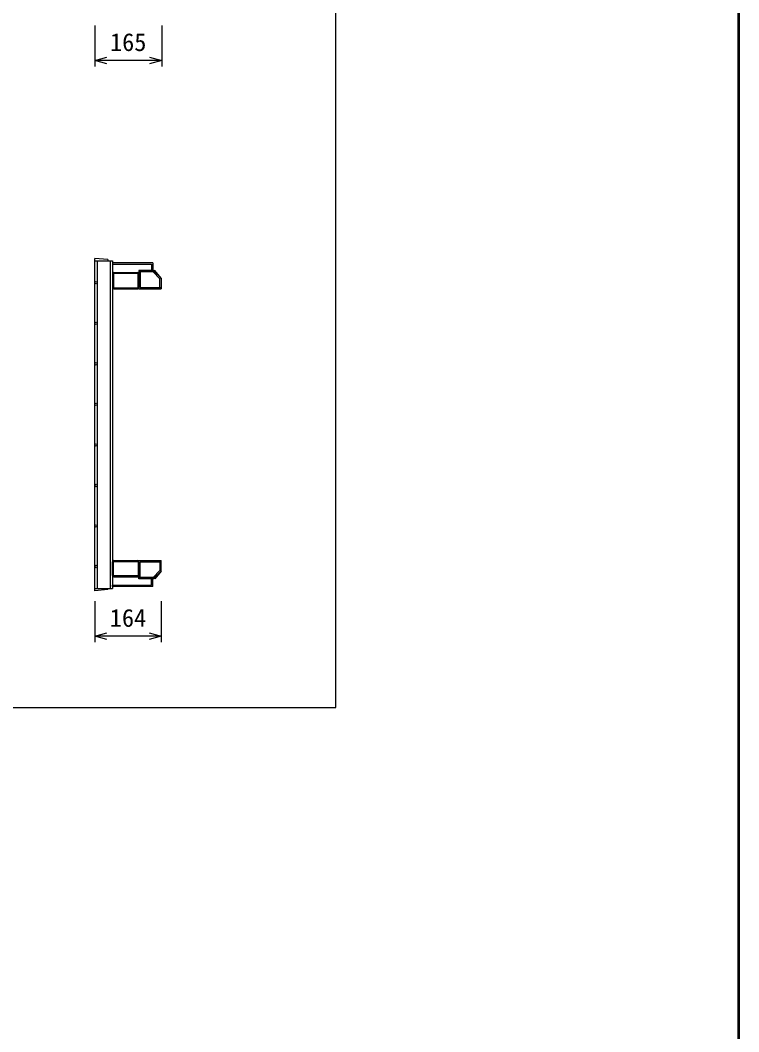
# Model space of a CAD drawing. Units: millimetres, scale not verified. Extents: x -16800 to 16800, y -5940 to 5940.
# Drawn here: x -2174 to -400, y 56 to 2551 of the extents above; entities that cross this region are included whole.
import ezdxf
from ezdxf.enums import TextEntityAlignment as Align

# ---------------------------------------------------------------- set-up
doc = ezdxf.new("R2010")
doc.units = ezdxf.units.MM
doc.header["$LTSCALE"] = 20
for name, color, linetype, lineweight in [('0-0_DIM', 7, 'Continuous', 25), ('0-2_HATCH', 6, 'Continuous', 25), ('0-6_TXT', 7, 'Continuous', 25), ('0-7_WAKU', 3, 'Continuous', 25)]:
    doc.layers.add(name, color=color, linetype=linetype, lineweight=lineweight)
doc.styles.add('ＭＳ ゴシック', font='')
doc.styles.get('ＭＳ ゴシック').set_extended_font_data('MS Gothic')

msp = doc.modelspace()

# ---------------------------------------------------------------- linework, layer by layer
at = {"layer": '0-0_DIM'}
for p, q in [((-1989.46, 2538.67), (-1989.46, 2437.08)), ((-1824.46, 2538.67), (-1824.46, 2437.08)), ((-1824.46, 2452.08), (-1989.46, 2452.08)), ((-1989.46, 1118.67), (-1989.46, 1017.08)), ((-1825.46, 1118.67), (-1825.46, 1017.08)), ((-1825.46, 1032.08), (-1989.46, 1032.08))]:
    msp.add_line(p, q, dxfattribs=at)
for points in [[(-1959.46, 2444.04), (-1989.46, 2452.08), (-1959.46, 2460.12)], [(-1854.46, 2460.12), (-1824.46, 2452.08), (-1854.46, 2444.04)], [(-1959.46, 1024.04), (-1989.46, 1032.08), (-1959.46, 1040.12)], [(-1855.46, 1040.12), (-1825.46, 1032.08), (-1855.46, 1024.04)]]:
    msp.add_lwpolyline(points, dxfattribs=at)
at = {"layer": '0-2_HATCH'}
for p, q in [((-1957.46, 1960.89), (-1989.46, 1963.89)), ((-1989.46, 1957.89), (-1945.46, 1957.89)), ((-1983.46, 1957.89), (-1983.46, 1149.89)), ((-1957.46, 1960.89), (-1957.46, 1957.89)), ((-1951.46, 1957.89), (-1951.46, 1149.89)), ((-1945.46, 1957.89), (-1945.46, 1149.89)), ((-1945.46, 1952.89), (-1945.46, 1949.69)), ((-1846.46, 1952.89), (-1945.46, 1952.89)), ((-1945.46, 1949.69), (-1849.66, 1949.69)), ((-1849.66, 1949.69), (-1849.66, 1933.89)), ((-1846.46, 1952.89), (-1846.46, 1933.89)), ((-1945.46, 1925.89), (-1945.46, 1891.89)), ((-1942.46, 1928.89), (-1883.46, 1928.89)), ((-1880.46, 1933.89), (-1880.46, 1888.89)), ((-1844.26, 1933.89), (-1880.46, 1933.89)), ((-1877.26, 1933.89), (-1877.26, 1892.09)), ((-1845.59, 1930.69), (-1877.26, 1930.69)), ((-1845.59, 1930.69), (-1828.66, 1913.77)), ((-1844.26, 1933.89), (-1825.46, 1915.09)), ((-1841.64, 1934.37), (-1843.32, 1932.95)), ((-1825.46, 1915.09), (-1841.64, 1934.37)), ((-1828.66, 1892.09), (-1828.66, 1913.77)), ((-1825.46, 1915.09), (-1825.46, 1888.89)), ((-1942.46, 1888.89), (-1883.46, 1888.89)), ((-1880.46, 1888.89), (-1825.46, 1888.89)), ((-1877.26, 1892.09), (-1825.46, 1892.09)), ((-1945.46, 1181.89), (-1945.46, 1215.89)), ((-1942.46, 1218.89), (-1883.46, 1218.89)), ((-1880.46, 1173.89), (-1880.46, 1218.89)), ((-1880.46, 1218.89), (-1825.46, 1218.89)), ((-1877.26, 1173.89), (-1877.26, 1215.69)), ((-1877.26, 1215.69), (-1825.46, 1215.69)), ((-1828.66, 1215.69), (-1828.66, 1194.02)), ((-1825.46, 1192.69), (-1825.46, 1218.89)), ((-1942.46, 1178.89), (-1883.46, 1178.89)), ((-1844.26, 1173.89), (-1880.46, 1173.89)), ((-1845.59, 1177.09), (-1877.26, 1177.09)), ((-1849.66, 1158.09), (-1849.66, 1173.89)), ((-1846.46, 1154.89), (-1846.46, 1173.89)), ((-1845.59, 1177.09), (-1828.66, 1194.02)), ((-1844.26, 1173.89), (-1825.46, 1192.69)), ((-1841.64, 1173.41), (-1843.32, 1174.83)), ((-1825.46, 1192.69), (-1841.64, 1173.41)), ((-1989.46, 1149.89), (-1945.46, 1149.89)), ((-1957.46, 1146.89), (-1957.46, 1149.89)), ((-1945.46, 1158.09), (-1849.66, 1158.09)), ((-1945.46, 1154.89), (-1945.46, 1158.09)), ((-1846.46, 1154.89), (-1945.46, 1154.89))]:
    msp.add_line(p, q, dxfattribs=at)
msp.add_lwpolyline([(-1957.46, 1146.89), (-1989.46, 1143.89), (-1989.46, 1963.89)], dxfattribs=at)
for points in [[(-1943.16, 1891.19), (-1882.76, 1891.19), (-1882.76, 1926.59), (-1943.16, 1926.59)], [(-1943.16, 1216.59), (-1882.76, 1216.59), (-1882.76, 1181.19), (-1943.16, 1181.19)]]:
    msp.add_lwpolyline(points, close=True, dxfattribs=at)
for centre in [(-1986.46, 1903.89), (-1986.46, 1803.89), (-1986.46, 1703.89), (-1986.46, 1603.89), (-1986.46, 1503.89), (-1986.46, 1403.89), (-1986.46, 1303.89), (-1986.46, 1203.89)]:
    msp.add_circle(centre, 3, dxfattribs=at)
for centre, start, end in [((-1942.46, 1925.89), 90, 180), ((-1883.46, 1925.89), 0, 90), ((-1942.46, 1891.89), 180, 270), ((-1883.46, 1891.89), 270, 0), ((-1942.46, 1215.89), 90, 180), ((-1883.46, 1215.89), 0, 90), ((-1942.46, 1181.89), 180, 270), ((-1883.46, 1181.89), 270, 0)]:
    msp.add_arc(centre, 3, start, end, dxfattribs=at)
at = {"layer": '0-6_TXT'}
msp.add_lwpolyline([(-3894.71, 856.11), (-1394.71, 856.11), (-1394.71, 4156.11), (-3894.71, 4156.11)], close=True, dxfattribs=at)
at = {"layer": '0-7_WAKU', "lineweight": 50}
msp.add_lwpolyline([(-16400, -5540), (-400, -5540), (-400, 5540), (-16400, 5540)], close=True, dxfattribs=at)

# ---------------------------------------------------------------- texts
at = {"layer": '0-0_DIM', "style": 'ＭＳ ゴシック'}
for s, p in [('165', (-1951.96, 2462.08)), ('164', (-1952.46, 1042.08))]:
    msp.add_text(s, height=43.99, dxfattribs=at).set_placement(p, align=Align.BOTTOM_LEFT)

doc.saveas('drawing.dxf')
